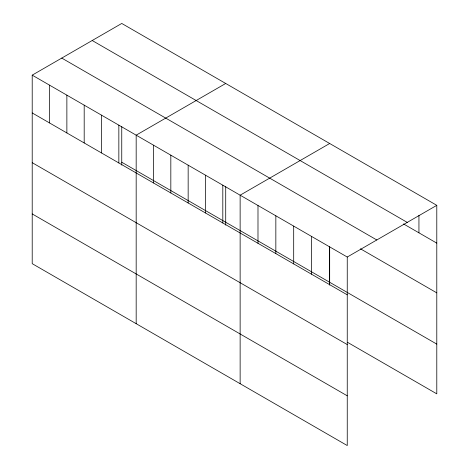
<?xml version="1.0" encoding="UTF-8"?>
<svg xmlns="http://www.w3.org/2000/svg" width="469" height="469" viewBox="0 0 469 469"><rect width="100%" height="100%" fill="white"/><g stroke="black" fill="none" stroke-linecap="round" stroke-linejoin="round"><path stroke-width="0.7" d="M32.209 75.146L347.248 257.03L347.248 445.55L32.209 263.666L32.209 75.146L121.752 23.45L436.791 205.334L436.791 393.854L347.529 342.323M225.712 83.47L136.174 135.166L136.174 323.686M329.678 143.496L240.134 195.192L240.134 383.706M347.248 257.03L436.791 205.334M92.2 40.51L407.244 222.394M403.545 223.936L436.791 243.13M61.756 58.086L376.8 239.97M360.456 248.799L436.791 292.867M121.752 162.227L436.791 344.117M32.209 112.941L347.248 294.825M32.209 162.679L347.248 344.563M32.209 213.923L347.248 395.813M418.94 215.382L418.94 232.823M329.678 246.688L329.678 285.158M329.396 246.723L329.396 284.519M311.545 236.417L311.545 274.213M293.694 226.111L293.694 263.906M275.842 215.804L275.842 253.6M257.991 205.498L257.991 243.288M225.712 186.662L225.712 225.138M222.81 185.185L222.81 222.98M205.481 175.183L205.481 212.979M188.157 165.182L188.157 202.971M170.827 155.175L170.827 192.97M153.504 145.173L153.504 182.963M121.752 126.642L121.752 165.111M118.845 125.164L118.845 162.96M101.521 115.163L101.521 152.953M84.191 105.156L84.191 142.951M66.868 95.154L66.868 132.944M49.538 85.147L49.538 122.942"/></g></svg>
